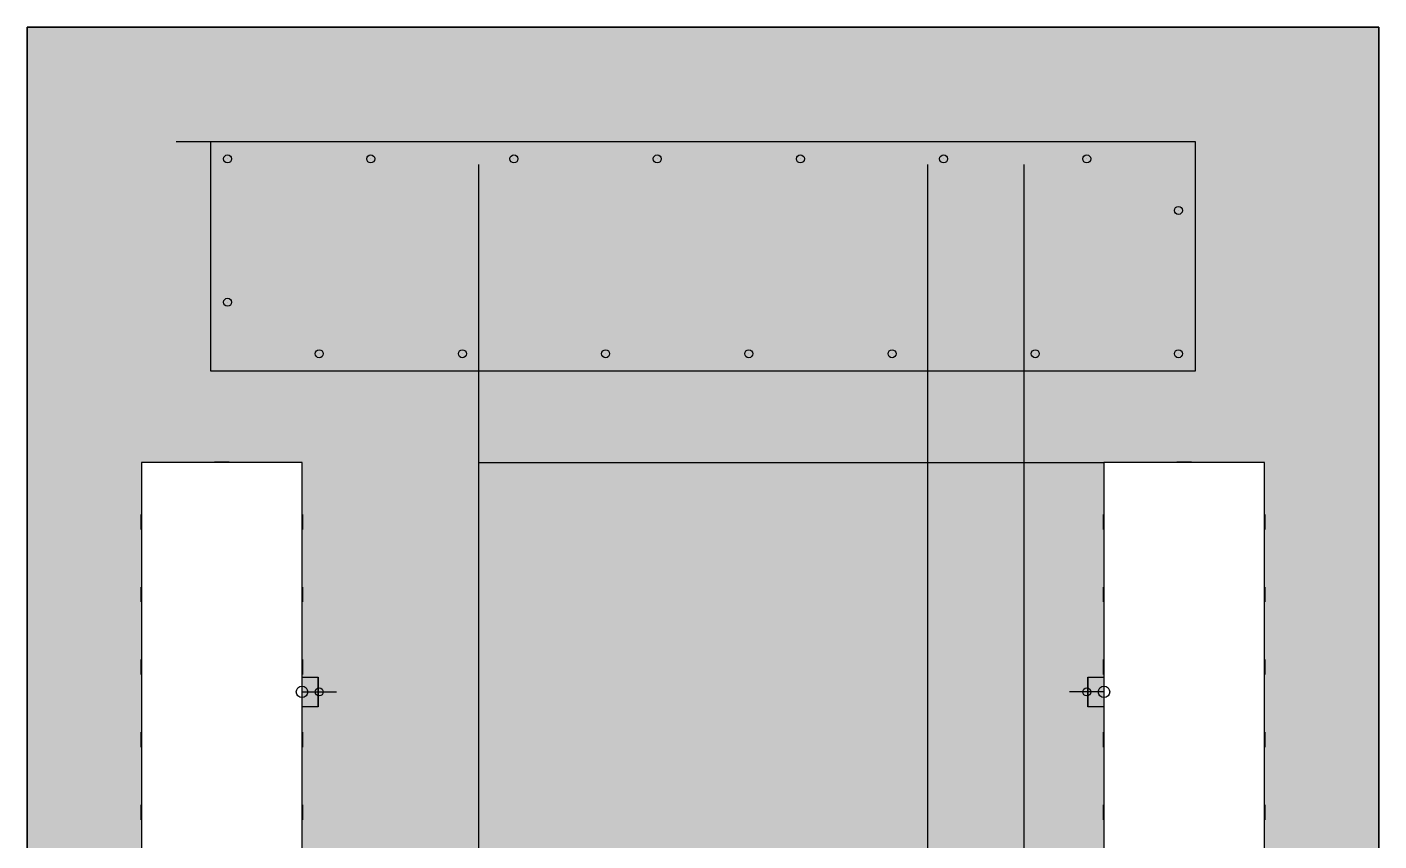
# Model space of a CAD drawing. Header units: metres. Extents: x 10 to 144, y 10 to 152.
# Drawn here: x 10 to 128, y 81 to 152 of the extents above; entities that cross this region are included whole.
import ezdxf

# ---------------------------------------------------------------- set-up
doc = ezdxf.new("R2010")
doc.units = ezdxf.units.M
for name, color, linetype in [('BUILDING_FOOTPRINT', 1, 'Continuous'), ('CANOPIES', 132, 'Continuous'), ('ENTRANCES', 132, 'Continuous'), ('GAS_PIPE', 2, 'Continuous'), ('GRASS', 84, 'Continuous'), ('HEATING_T1', 1, 'Continuous'), ('LAMPS', 2, 'Continuous'), ('PARKING', 253, 'Continuous'), ('PARKING_MARKINGS', 7, 'Continuous'), ('PATHS', 9, 'Continuous'), ('TERRITORY_BOUNDARY', 8, 'Continuous'), ('WATER_SUPPLY_B1', 5, 'Continuous'), ('WINDOWS', 150, 'Continuous')]:
    doc.layers.add(name, color=color, linetype=linetype)

msp = doc.modelspace()

# ---------------------------------------------------------------- hatches: boundary and pattern name
at = {"layer": 'GRASS'}
h = msp.add_hatch(color=84, dxfattribs=at)
h.paths.add_polyline_path([(10, 10), (10, 152), (128, 152), (128, 10), (10, 10)])
h.paths.add_polyline_path([(118, 20), (118, 34), (118, 114), (104, 114), (104, 34), (34, 34), (34, 114), (20, 114), (20, 34), (20, 20), (118, 20)], flags=16)
h.paths.add_polyline_path([(112, 122), (112, 142), (26, 142), (26, 122), (112, 122)], flags=16)
at = {"layer": 'PARKING'}
msp.add_hatch(color=253, dxfattribs=at).paths.add_polyline_path([(112, 122), (112, 142), (26, 142), (26, 122), (112, 122)])

# ---------------------------------------------------------------- linework, layer by layer
at = {"layer": 'BUILDING_FOOTPRINT'}
for points in [[(34, 34), (34, 114), (20, 114), (20, 34), (34, 34)], [(118, 34), (118, 114), (104, 114), (104, 34), (118, 34)]]:
    msp.add_lwpolyline(points, close=True, dxfattribs=at)
at = {"layer": 'CANOPIES'}
for points in [[(34, 92.7, 2.7), (34, 95.3, 2.7), (35.4, 95.3, 2.7), (35.4, 92.7, 2.7)], [(35.4, 95.3, 2.7), (35.4, 92.7, 2.7), (35.4, 92.7, 2.45), (35.4, 95.3, 2.45)], [(104, 95.3, 2.7), (104, 92.7, 2.7), (102.6, 92.7, 2.7), (102.6, 95.3, 2.7)], [(102.6, 92.7, 2.7), (102.6, 95.3, 2.7), (102.6, 95.3, 2.45), (102.6, 92.7, 2.45)]]:
    msp.add_3dface(points, dxfattribs=at)
at = {"layer": 'ENTRANCES'}
for centre in [(34, 94, 0.05), (104, 94, 0.05)]:
    msp.add_circle(centre, 0.5, dxfattribs=at)
at = {"layer": 'GAS_PIPE', "color": 2}
msp.add_line((97, 140, 0.6), (97, 35, 0.6), dxfattribs=at)
msp.add_polyline3d([(97, 114, 0.6), (104, 114, 0.6), (104, 114, 29)], dxfattribs=at)
at = {"layer": 'GRASS'}
msp.add_lwpolyline([(10, 10), (10, 152), (128, 152), (128, 10), (10, 10)], close=True, dxfattribs=at)
at = {"layer": 'HEATING_T1', "color": 1}
msp.add_line((88.6, 140, -1.3), (88.6, 35, -1.3), dxfattribs=at)
msp.add_polyline3d([(88.6, 114, -1.3), (104, 114, -1.3), (104, 114, -0.3)], dxfattribs=at)
at = {"layer": 'LAMPS'}
for p, q in [((27.5, 140.5), (27.5, 140.5, 4)), ((40, 140.5), (40, 140.5, 4)), ((52.5, 140.5), (52.5, 140.5, 4)), ((65, 140.5), (65, 140.5, 4)), ((77.5, 140.5), (77.5, 140.5, 4)), ((90, 140.5), (90, 140.5, 4)), ((102.5, 140.5), (102.5, 140.5, 4)), ((110.5, 136), (110.5, 136, 4)), ((27.5, 128), (27.5, 128, 4)), ((35.5, 123.5), (35.5, 123.5, 4)), ((48, 123.5), (48, 123.5, 4)), ((60.5, 123.5), (60.5, 123.5, 4)), ((73, 123.5), (73, 123.5, 4)), ((85.5, 123.5), (85.5, 123.5, 4)), ((98, 123.5), (98, 123.5, 4)), ((110.5, 123.5), (110.5, 123.5, 4)), ((110.5, 123.5), (110.5, 123.5, 4)), ((35.5, 94), (35.5, 94, 4)), ((102.5, 94), (102.5, 94, 4))]:
    msp.add_line(p, q, dxfattribs=at)
for centre in [(27.5, 140.5, 4), (40, 140.5, 4), (52.5, 140.5, 4), (65, 140.5, 4), (77.5, 140.5, 4), (90, 140.5, 4), (102.5, 140.5, 4), (110.5, 136, 4), (27.5, 128, 4), (35.5, 123.5, 4), (48, 123.5, 4), (60.5, 123.5, 4), (73, 123.5, 4), (85.5, 123.5, 4), (98, 123.5, 4), (110.5, 123.5, 4), (110.5, 123.5, 4), (35.5, 94, 4), (102.5, 94, 4)]:
    msp.add_circle(centre, 0.35, dxfattribs=at)
at = {"layer": 'PARKING'}
msp.add_lwpolyline([(112, 122), (112, 142), (26, 142), (26, 122), (112, 122)], close=True, dxfattribs=at)
at = {"layer": 'PARKING_MARKINGS'}
for p, q in [((28.53, 142), (23.03, 142)), ((31.06, 142), (25.56, 142)), ((33.59, 142), (28.09, 142)), ((36.12, 142), (30.62, 142)), ((38.65, 142), (33.15, 142)), ((41.18, 142), (35.68, 142)), ((43.71, 142), (38.21, 142)), ((46.24, 142), (40.74, 142)), ((48.76, 142), (43.26, 142)), ((51.29, 142), (45.79, 142)), ((53.82, 142), (48.32, 142)), ((56.35, 142), (50.85, 142)), ((58.88, 142), (53.38, 142)), ((61.41, 142), (55.91, 142)), ((63.94, 142), (58.44, 142)), ((66.47, 142), (60.97, 142)), ((69, 142), (63.5, 142)), ((71.53, 142), (66.03, 142)), ((74.06, 142), (68.56, 142)), ((76.59, 142), (71.09, 142)), ((79.12, 142), (73.62, 142)), ((81.65, 142), (76.15, 142)), ((84.18, 142), (78.68, 142)), ((86.71, 142), (81.21, 142)), ((89.24, 142), (83.74, 142)), ((91.76, 142), (86.26, 142)), ((94.29, 142), (88.79, 142)), ((96.82, 142), (91.32, 142)), ((99.35, 142), (93.85, 142)), ((101.88, 142), (96.38, 142)), ((104.41, 142), (98.91, 142)), ((106.94, 142), (101.44, 142)), ((109.47, 142), (103.97, 142))]:
    msp.add_line(p, q, dxfattribs=at)
at = {"layer": 'PATHS'}
for points in [[(34, 94), (37, 94)], [(104, 94), (101, 94)]]:
    msp.add_lwpolyline(points, dxfattribs=at)
at = {"layer": 'TERRITORY_BOUNDARY'}
msp.add_lwpolyline([(128, 10), (128, 152), (10, 152), (10, 10), (128, 10)], close=True, dxfattribs=at)
at = {"layer": 'WATER_SUPPLY_B1', "color": 5}
msp.add_line((49.4, 140, -1.6), (49.4, 35, -1.6), dxfattribs=at)
msp.add_polyline3d([(49.4, 114, -1.6), (104, 114, -1.6), (104, 114, -0.3)], dxfattribs=at)
at = {"layer": 'WINDOWS'}
for points in [[(27.65, 114.05, 1), (26.35, 114.05, 1), (26.35, 114.05, 2.4), (27.65, 114.05, 2.4)], [(27.65, 114.05, 4), (26.35, 114.05, 4), (26.35, 114.05, 5.4), (27.65, 114.05, 5.4)], [(27.65, 114.05, 7), (26.35, 114.05, 7), (26.35, 114.05, 8.4), (27.65, 114.05, 8.4)], [(27.65, 114.05, 10), (26.35, 114.05, 10), (26.35, 114.05, 11.4), (27.65, 114.05, 11.4)], [(27.65, 114.05, 13), (26.35, 114.05, 13), (26.35, 114.05, 14.4), (27.65, 114.05, 14.4)], [(27.65, 114.05, 16), (26.35, 114.05, 16), (26.35, 114.05, 17.4), (27.65, 114.05, 17.4)], [(27.65, 114.05, 19), (26.35, 114.05, 19), (26.35, 114.05, 20.4), (27.65, 114.05, 20.4)], [(27.65, 114.05, 22), (26.35, 114.05, 22), (26.35, 114.05, 23.4), (27.65, 114.05, 23.4)], [(27.65, 114.05, 25), (26.35, 114.05, 25), (26.35, 114.05, 26.4), (27.65, 114.05, 26.4)], [(27.65, 114.05, 28), (26.35, 114.05, 28), (26.35, 114.05, 29.4), (27.65, 114.05, 29.4)], [(27.65, 114.05, 31), (26.35, 114.05, 31), (26.35, 114.05, 32.4), (27.65, 114.05, 32.4)], [(27.65, 114.05, 34), (26.35, 114.05, 34), (26.35, 114.05, 35.4), (27.65, 114.05, 35.4)], [(111.65, 114.05, 1), (110.35, 114.05, 1), (110.35, 114.05, 2.4), (111.65, 114.05, 2.4)], [(111.65, 114.05, 4), (110.35, 114.05, 4), (110.35, 114.05, 5.4), (111.65, 114.05, 5.4)], [(111.65, 114.05, 7), (110.35, 114.05, 7), (110.35, 114.05, 8.4), (111.65, 114.05, 8.4)], [(111.65, 114.05, 10), (110.35, 114.05, 10), (110.35, 114.05, 11.4), (111.65, 114.05, 11.4)], [(111.65, 114.05, 13), (110.35, 114.05, 13), (110.35, 114.05, 14.4), (111.65, 114.05, 14.4)], [(111.65, 114.05, 16), (110.35, 114.05, 16), (110.35, 114.05, 17.4), (111.65, 114.05, 17.4)], [(111.65, 114.05, 19), (110.35, 114.05, 19), (110.35, 114.05, 20.4), (111.65, 114.05, 20.4)], [(111.65, 114.05, 22), (110.35, 114.05, 22), (110.35, 114.05, 23.4), (111.65, 114.05, 23.4)], [(111.65, 114.05, 25), (110.35, 114.05, 25), (110.35, 114.05, 26.4), (111.65, 114.05, 26.4)], [(111.65, 114.05, 28), (110.35, 114.05, 28), (110.35, 114.05, 29.4), (111.65, 114.05, 29.4)], [(19.95, 109.48, 1), (19.95, 108.18, 1), (19.95, 108.18, 2.4), (19.95, 109.48, 2.4)], [(19.95, 109.48, 4), (19.95, 108.18, 4), (19.95, 108.18, 5.4), (19.95, 109.48, 5.4)], [(19.95, 109.48, 7), (19.95, 108.18, 7), (19.95, 108.18, 8.4), (19.95, 109.48, 8.4)], [(19.95, 109.48, 10), (19.95, 108.18, 10), (19.95, 108.18, 11.4), (19.95, 109.48, 11.4)], [(19.95, 109.48, 13), (19.95, 108.18, 13), (19.95, 108.18, 14.4), (19.95, 109.48, 14.4)], [(19.95, 109.48, 16), (19.95, 108.18, 16), (19.95, 108.18, 17.4), (19.95, 109.48, 17.4)], [(19.95, 109.48, 19), (19.95, 108.18, 19), (19.95, 108.18, 20.4), (19.95, 109.48, 20.4)], [(19.95, 109.48, 22), (19.95, 108.18, 22), (19.95, 108.18, 23.4), (19.95, 109.48, 23.4)], [(19.95, 109.48, 25), (19.95, 108.18, 25), (19.95, 108.18, 26.4), (19.95, 109.48, 26.4)], [(19.95, 109.48, 28), (19.95, 108.18, 28), (19.95, 108.18, 29.4), (19.95, 109.48, 29.4)], [(19.95, 109.48, 31), (19.95, 108.18, 31), (19.95, 108.18, 32.4), (19.95, 109.48, 32.4)], [(19.95, 109.48, 34), (19.95, 108.18, 34), (19.95, 108.18, 35.4), (19.95, 109.48, 35.4)], [(34.05, 108.18, 1), (34.05, 109.48, 1), (34.05, 109.48, 2.4), (34.05, 108.18, 2.4)], [(34.05, 108.18, 4), (34.05, 109.48, 4), (34.05, 109.48, 5.4), (34.05, 108.18, 5.4)], [(34.05, 108.18, 7), (34.05, 109.48, 7), (34.05, 109.48, 8.4), (34.05, 108.18, 8.4)], [(34.05, 108.18, 10), (34.05, 109.48, 10), (34.05, 109.48, 11.4), (34.05, 108.18, 11.4)], [(34.05, 108.18, 13), (34.05, 109.48, 13), (34.05, 109.48, 14.4), (34.05, 108.18, 14.4)], [(34.05, 108.18, 16), (34.05, 109.48, 16), (34.05, 109.48, 17.4), (34.05, 108.18, 17.4)], [(34.05, 108.18, 19), (34.05, 109.48, 19), (34.05, 109.48, 20.4), (34.05, 108.18, 20.4)], [(34.05, 108.18, 22), (34.05, 109.48, 22), (34.05, 109.48, 23.4), (34.05, 108.18, 23.4)], [(34.05, 108.18, 25), (34.05, 109.48, 25), (34.05, 109.48, 26.4), (34.05, 108.18, 26.4)], [(34.05, 108.18, 28), (34.05, 109.48, 28), (34.05, 109.48, 29.4), (34.05, 108.18, 29.4)], [(34.05, 108.18, 31), (34.05, 109.48, 31), (34.05, 109.48, 32.4), (34.05, 108.18, 32.4)], [(34.05, 108.18, 34), (34.05, 109.48, 34), (34.05, 109.48, 35.4), (34.05, 108.18, 35.4)], [(103.95, 109.48, 1), (103.95, 108.18, 1), (103.95, 108.18, 2.4), (103.95, 109.48, 2.4)], [(103.95, 109.48, 4), (103.95, 108.18, 4), (103.95, 108.18, 5.4), (103.95, 109.48, 5.4)], [(103.95, 109.48, 7), (103.95, 108.18, 7), (103.95, 108.18, 8.4), (103.95, 109.48, 8.4)], [(103.95, 109.48, 10), (103.95, 108.18, 10), (103.95, 108.18, 11.4), (103.95, 109.48, 11.4)], [(103.95, 109.48, 13), (103.95, 108.18, 13), (103.95, 108.18, 14.4), (103.95, 109.48, 14.4)], [(103.95, 109.48, 16), (103.95, 108.18, 16), (103.95, 108.18, 17.4), (103.95, 109.48, 17.4)], [(103.95, 109.48, 19), (103.95, 108.18, 19), (103.95, 108.18, 20.4), (103.95, 109.48, 20.4)], [(103.95, 109.48, 22), (103.95, 108.18, 22), (103.95, 108.18, 23.4), (103.95, 109.48, 23.4)], [(103.95, 109.48, 25), (103.95, 108.18, 25), (103.95, 108.18, 26.4), (103.95, 109.48, 26.4)], [(103.95, 109.48, 28), (103.95, 108.18, 28), (103.95, 108.18, 29.4), (103.95, 109.48, 29.4)], [(118.05, 108.18, 1), (118.05, 109.48, 1), (118.05, 109.48, 2.4), (118.05, 108.18, 2.4)], [(118.05, 108.18, 4), (118.05, 109.48, 4), (118.05, 109.48, 5.4), (118.05, 108.18, 5.4)], [(118.05, 108.18, 7), (118.05, 109.48, 7), (118.05, 109.48, 8.4), (118.05, 108.18, 8.4)], [(118.05, 108.18, 10), (118.05, 109.48, 10), (118.05, 109.48, 11.4), (118.05, 108.18, 11.4)], [(118.05, 108.18, 13), (118.05, 109.48, 13), (118.05, 109.48, 14.4), (118.05, 108.18, 14.4)], [(118.05, 108.18, 16), (118.05, 109.48, 16), (118.05, 109.48, 17.4), (118.05, 108.18, 17.4)], [(118.05, 108.18, 19), (118.05, 109.48, 19), (118.05, 109.48, 20.4), (118.05, 108.18, 20.4)], [(118.05, 108.18, 22), (118.05, 109.48, 22), (118.05, 109.48, 23.4), (118.05, 108.18, 23.4)], [(118.05, 108.18, 25), (118.05, 109.48, 25), (118.05, 109.48, 26.4), (118.05, 108.18, 26.4)], [(118.05, 108.18, 28), (118.05, 109.48, 28), (118.05, 109.48, 29.4), (118.05, 108.18, 29.4)], [(19.95, 103.15, 1), (19.95, 101.85, 1), (19.95, 101.85, 2.4), (19.95, 103.15, 2.4)], [(19.95, 103.15, 4), (19.95, 101.85, 4), (19.95, 101.85, 5.4), (19.95, 103.15, 5.4)], [(19.95, 103.15, 7), (19.95, 101.85, 7), (19.95, 101.85, 8.4), (19.95, 103.15, 8.4)], [(19.95, 103.15, 10), (19.95, 101.85, 10), (19.95, 101.85, 11.4), (19.95, 103.15, 11.4)], [(19.95, 103.15, 13), (19.95, 101.85, 13), (19.95, 101.85, 14.4), (19.95, 103.15, 14.4)], [(19.95, 103.15, 16), (19.95, 101.85, 16), (19.95, 101.85, 17.4), (19.95, 103.15, 17.4)], [(19.95, 103.15, 19), (19.95, 101.85, 19), (19.95, 101.85, 20.4), (19.95, 103.15, 20.4)], [(19.95, 103.15, 22), (19.95, 101.85, 22), (19.95, 101.85, 23.4), (19.95, 103.15, 23.4)], [(19.95, 103.15, 25), (19.95, 101.85, 25), (19.95, 101.85, 26.4), (19.95, 103.15, 26.4)], [(19.95, 103.15, 28), (19.95, 101.85, 28), (19.95, 101.85, 29.4), (19.95, 103.15, 29.4)], [(19.95, 103.15, 31), (19.95, 101.85, 31), (19.95, 101.85, 32.4), (19.95, 103.15, 32.4)], [(19.95, 103.15, 34), (19.95, 101.85, 34), (19.95, 101.85, 35.4), (19.95, 103.15, 35.4)], [(34.05, 101.85, 1), (34.05, 103.15, 1), (34.05, 103.15, 2.4), (34.05, 101.85, 2.4)], [(34.05, 101.85, 4), (34.05, 103.15, 4), (34.05, 103.15, 5.4), (34.05, 101.85, 5.4)], [(34.05, 101.85, 7), (34.05, 103.15, 7), (34.05, 103.15, 8.4), (34.05, 101.85, 8.4)], [(34.05, 101.85, 10), (34.05, 103.15, 10), (34.05, 103.15, 11.4), (34.05, 101.85, 11.4)], [(34.05, 101.85, 13), (34.05, 103.15, 13), (34.05, 103.15, 14.4), (34.05, 101.85, 14.4)], [(34.05, 101.85, 16), (34.05, 103.15, 16), (34.05, 103.15, 17.4), (34.05, 101.85, 17.4)], [(34.05, 101.85, 19), (34.05, 103.15, 19), (34.05, 103.15, 20.4), (34.05, 101.85, 20.4)], [(34.05, 101.85, 22), (34.05, 103.15, 22), (34.05, 103.15, 23.4), (34.05, 101.85, 23.4)], [(34.05, 101.85, 25), (34.05, 103.15, 25), (34.05, 103.15, 26.4), (34.05, 101.85, 26.4)], [(34.05, 101.85, 28), (34.05, 103.15, 28), (34.05, 103.15, 29.4), (34.05, 101.85, 29.4)], [(34.05, 101.85, 31), (34.05, 103.15, 31), (34.05, 103.15, 32.4), (34.05, 101.85, 32.4)], [(34.05, 101.85, 34), (34.05, 103.15, 34), (34.05, 103.15, 35.4), (34.05, 101.85, 35.4)], [(103.95, 103.15, 1), (103.95, 101.85, 1), (103.95, 101.85, 2.4), (103.95, 103.15, 2.4)], [(103.95, 103.15, 4), (103.95, 101.85, 4), (103.95, 101.85, 5.4), (103.95, 103.15, 5.4)], [(103.95, 103.15, 7), (103.95, 101.85, 7), (103.95, 101.85, 8.4), (103.95, 103.15, 8.4)], [(103.95, 103.15, 10), (103.95, 101.85, 10), (103.95, 101.85, 11.4), (103.95, 103.15, 11.4)], [(103.95, 103.15, 13), (103.95, 101.85, 13), (103.95, 101.85, 14.4), (103.95, 103.15, 14.4)], [(103.95, 103.15, 16), (103.95, 101.85, 16), (103.95, 101.85, 17.4), (103.95, 103.15, 17.4)], [(103.95, 103.15, 19), (103.95, 101.85, 19), (103.95, 101.85, 20.4), (103.95, 103.15, 20.4)], [(103.95, 103.15, 22), (103.95, 101.85, 22), (103.95, 101.85, 23.4), (103.95, 103.15, 23.4)], [(103.95, 103.15, 25), (103.95, 101.85, 25), (103.95, 101.85, 26.4), (103.95, 103.15, 26.4)], [(103.95, 103.15, 28), (103.95, 101.85, 28), (103.95, 101.85, 29.4), (103.95, 103.15, 29.4)], [(118.05, 101.85, 1), (118.05, 103.15, 1), (118.05, 103.15, 2.4), (118.05, 101.85, 2.4)], [(118.05, 101.85, 4), (118.05, 103.15, 4), (118.05, 103.15, 5.4), (118.05, 101.85, 5.4)], [(118.05, 101.85, 7), (118.05, 103.15, 7), (118.05, 103.15, 8.4), (118.05, 101.85, 8.4)], [(118.05, 101.85, 10), (118.05, 103.15, 10), (118.05, 103.15, 11.4), (118.05, 101.85, 11.4)], [(118.05, 101.85, 13), (118.05, 103.15, 13), (118.05, 103.15, 14.4), (118.05, 101.85, 14.4)], [(118.05, 101.85, 16), (118.05, 103.15, 16), (118.05, 103.15, 17.4), (118.05, 101.85, 17.4)], [(118.05, 101.85, 19), (118.05, 103.15, 19), (118.05, 103.15, 20.4), (118.05, 101.85, 20.4)], [(118.05, 101.85, 22), (118.05, 103.15, 22), (118.05, 103.15, 23.4), (118.05, 101.85, 23.4)], [(118.05, 101.85, 25), (118.05, 103.15, 25), (118.05, 103.15, 26.4), (118.05, 101.85, 26.4)], [(118.05, 101.85, 28), (118.05, 103.15, 28), (118.05, 103.15, 29.4), (118.05, 101.85, 29.4)], [(19.95, 96.82, 1), (19.95, 95.52, 1), (19.95, 95.52, 2.4), (19.95, 96.82, 2.4)], [(19.95, 96.82, 4), (19.95, 95.52, 4), (19.95, 95.52, 5.4), (19.95, 96.82, 5.4)], [(19.95, 96.82, 7), (19.95, 95.52, 7), (19.95, 95.52, 8.4), (19.95, 96.82, 8.4)], [(19.95, 96.82, 10), (19.95, 95.52, 10), (19.95, 95.52, 11.4), (19.95, 96.82, 11.4)], [(19.95, 96.82, 13), (19.95, 95.52, 13), (19.95, 95.52, 14.4), (19.95, 96.82, 14.4)], [(19.95, 96.82, 16), (19.95, 95.52, 16), (19.95, 95.52, 17.4), (19.95, 96.82, 17.4)], [(19.95, 96.82, 19), (19.95, 95.52, 19), (19.95, 95.52, 20.4), (19.95, 96.82, 20.4)], [(19.95, 96.82, 22), (19.95, 95.52, 22), (19.95, 95.52, 23.4), (19.95, 96.82, 23.4)], [(19.95, 96.82, 25), (19.95, 95.52, 25), (19.95, 95.52, 26.4), (19.95, 96.82, 26.4)], [(19.95, 96.82, 28), (19.95, 95.52, 28), (19.95, 95.52, 29.4), (19.95, 96.82, 29.4)], [(19.95, 96.82, 31), (19.95, 95.52, 31), (19.95, 95.52, 32.4), (19.95, 96.82, 32.4)], [(19.95, 96.82, 34), (19.95, 95.52, 34), (19.95, 95.52, 35.4), (19.95, 96.82, 35.4)], [(34.05, 95.52, 4), (34.05, 96.82, 4), (34.05, 96.82, 5.4), (34.05, 95.52, 5.4)], [(34.05, 95.52, 7), (34.05, 96.82, 7), (34.05, 96.82, 8.4), (34.05, 95.52, 8.4)], [(34.05, 95.52, 10), (34.05, 96.82, 10), (34.05, 96.82, 11.4), (34.05, 95.52, 11.4)], [(34.05, 95.52, 13), (34.05, 96.82, 13), (34.05, 96.82, 14.4), (34.05, 95.52, 14.4)], [(34.05, 95.52, 16), (34.05, 96.82, 16), (34.05, 96.82, 17.4), (34.05, 95.52, 17.4)], [(34.05, 95.52, 19), (34.05, 96.82, 19), (34.05, 96.82, 20.4), (34.05, 95.52, 20.4)], [(34.05, 95.52, 22), (34.05, 96.82, 22), (34.05, 96.82, 23.4), (34.05, 95.52, 23.4)], [(34.05, 95.52, 25), (34.05, 96.82, 25), (34.05, 96.82, 26.4), (34.05, 95.52, 26.4)], [(34.05, 95.52, 28), (34.05, 96.82, 28), (34.05, 96.82, 29.4), (34.05, 95.52, 29.4)], [(34.05, 95.52, 31), (34.05, 96.82, 31), (34.05, 96.82, 32.4), (34.05, 95.52, 32.4)], [(34.05, 95.52, 34), (34.05, 96.82, 34), (34.05, 96.82, 35.4), (34.05, 95.52, 35.4)], [(103.95, 96.82, 4), (103.95, 95.52, 4), (103.95, 95.52, 5.4), (103.95, 96.82, 5.4)], [(103.95, 96.82, 7), (103.95, 95.52, 7), (103.95, 95.52, 8.4), (103.95, 96.82, 8.4)], [(103.95, 96.82, 10), (103.95, 95.52, 10), (103.95, 95.52, 11.4), (103.95, 96.82, 11.4)], [(103.95, 96.82, 13), (103.95, 95.52, 13), (103.95, 95.52, 14.4), (103.95, 96.82, 14.4)], [(103.95, 96.82, 16), (103.95, 95.52, 16), (103.95, 95.52, 17.4), (103.95, 96.82, 17.4)], [(103.95, 96.82, 19), (103.95, 95.52, 19), (103.95, 95.52, 20.4), (103.95, 96.82, 20.4)], [(103.95, 96.82, 22), (103.95, 95.52, 22), (103.95, 95.52, 23.4), (103.95, 96.82, 23.4)], [(103.95, 96.82, 25), (103.95, 95.52, 25), (103.95, 95.52, 26.4), (103.95, 96.82, 26.4)], [(103.95, 96.82, 28), (103.95, 95.52, 28), (103.95, 95.52, 29.4), (103.95, 96.82, 29.4)], [(118.05, 95.52, 1), (118.05, 96.82, 1), (118.05, 96.82, 2.4), (118.05, 95.52, 2.4)], [(118.05, 95.52, 4), (118.05, 96.82, 4), (118.05, 96.82, 5.4), (118.05, 95.52, 5.4)], [(118.05, 95.52, 7), (118.05, 96.82, 7), (118.05, 96.82, 8.4), (118.05, 95.52, 8.4)], [(118.05, 95.52, 10), (118.05, 96.82, 10), (118.05, 96.82, 11.4), (118.05, 95.52, 11.4)], [(118.05, 95.52, 13), (118.05, 96.82, 13), (118.05, 96.82, 14.4), (118.05, 95.52, 14.4)], [(118.05, 95.52, 16), (118.05, 96.82, 16), (118.05, 96.82, 17.4), (118.05, 95.52, 17.4)], [(118.05, 95.52, 19), (118.05, 96.82, 19), (118.05, 96.82, 20.4), (118.05, 95.52, 20.4)], [(118.05, 95.52, 22), (118.05, 96.82, 22), (118.05, 96.82, 23.4), (118.05, 95.52, 23.4)], [(118.05, 95.52, 25), (118.05, 96.82, 25), (118.05, 96.82, 26.4), (118.05, 95.52, 26.4)], [(118.05, 95.52, 28), (118.05, 96.82, 28), (118.05, 96.82, 29.4), (118.05, 95.52, 29.4)], [(19.95, 90.48, 1), (19.95, 89.18, 1), (19.95, 89.18, 2.4), (19.95, 90.48, 2.4)], [(19.95, 90.48, 4), (19.95, 89.18, 4), (19.95, 89.18, 5.4), (19.95, 90.48, 5.4)], [(19.95, 90.48, 7), (19.95, 89.18, 7), (19.95, 89.18, 8.4), (19.95, 90.48, 8.4)], [(19.95, 90.48, 10), (19.95, 89.18, 10), (19.95, 89.18, 11.4), (19.95, 90.48, 11.4)], [(19.95, 90.48, 13), (19.95, 89.18, 13), (19.95, 89.18, 14.4), (19.95, 90.48, 14.4)], [(19.95, 90.48, 16), (19.95, 89.18, 16), (19.95, 89.18, 17.4), (19.95, 90.48, 17.4)], [(19.95, 90.48, 19), (19.95, 89.18, 19), (19.95, 89.18, 20.4), (19.95, 90.48, 20.4)], [(19.95, 90.48, 22), (19.95, 89.18, 22), (19.95, 89.18, 23.4), (19.95, 90.48, 23.4)], [(19.95, 90.48, 25), (19.95, 89.18, 25), (19.95, 89.18, 26.4), (19.95, 90.48, 26.4)], [(19.95, 90.48, 28), (19.95, 89.18, 28), (19.95, 89.18, 29.4), (19.95, 90.48, 29.4)], [(19.95, 90.48, 31), (19.95, 89.18, 31), (19.95, 89.18, 32.4), (19.95, 90.48, 32.4)], [(19.95, 90.48, 34), (19.95, 89.18, 34), (19.95, 89.18, 35.4), (19.95, 90.48, 35.4)], [(34.05, 89.18, 1), (34.05, 90.48, 1), (34.05, 90.48, 2.4), (34.05, 89.18, 2.4)], [(34.05, 89.18, 4), (34.05, 90.48, 4), (34.05, 90.48, 5.4), (34.05, 89.18, 5.4)], [(34.05, 89.18, 7), (34.05, 90.48, 7), (34.05, 90.48, 8.4), (34.05, 89.18, 8.4)], [(34.05, 89.18, 10), (34.05, 90.48, 10), (34.05, 90.48, 11.4), (34.05, 89.18, 11.4)], [(34.05, 89.18, 13), (34.05, 90.48, 13), (34.05, 90.48, 14.4), (34.05, 89.18, 14.4)], [(34.05, 89.18, 16), (34.05, 90.48, 16), (34.05, 90.48, 17.4), (34.05, 89.18, 17.4)], [(34.05, 89.18, 19), (34.05, 90.48, 19), (34.05, 90.48, 20.4), (34.05, 89.18, 20.4)], [(34.05, 89.18, 22), (34.05, 90.48, 22), (34.05, 90.48, 23.4), (34.05, 89.18, 23.4)], [(34.05, 89.18, 25), (34.05, 90.48, 25), (34.05, 90.48, 26.4), (34.05, 89.18, 26.4)], [(34.05, 89.18, 28), (34.05, 90.48, 28), (34.05, 90.48, 29.4), (34.05, 89.18, 29.4)], [(34.05, 89.18, 31), (34.05, 90.48, 31), (34.05, 90.48, 32.4), (34.05, 89.18, 32.4)], [(34.05, 89.18, 34), (34.05, 90.48, 34), (34.05, 90.48, 35.4), (34.05, 89.18, 35.4)], [(103.95, 90.48, 1), (103.95, 89.18, 1), (103.95, 89.18, 2.4), (103.95, 90.48, 2.4)], [(103.95, 90.48, 4), (103.95, 89.18, 4), (103.95, 89.18, 5.4), (103.95, 90.48, 5.4)], [(103.95, 90.48, 7), (103.95, 89.18, 7), (103.95, 89.18, 8.4), (103.95, 90.48, 8.4)], [(103.95, 90.48, 10), (103.95, 89.18, 10), (103.95, 89.18, 11.4), (103.95, 90.48, 11.4)], [(103.95, 90.48, 13), (103.95, 89.18, 13), (103.95, 89.18, 14.4), (103.95, 90.48, 14.4)], [(103.95, 90.48, 16), (103.95, 89.18, 16), (103.95, 89.18, 17.4), (103.95, 90.48, 17.4)], [(103.95, 90.48, 19), (103.95, 89.18, 19), (103.95, 89.18, 20.4), (103.95, 90.48, 20.4)], [(103.95, 90.48, 22), (103.95, 89.18, 22), (103.95, 89.18, 23.4), (103.95, 90.48, 23.4)], [(103.95, 90.48, 25), (103.95, 89.18, 25), (103.95, 89.18, 26.4), (103.95, 90.48, 26.4)], [(103.95, 90.48, 28), (103.95, 89.18, 28), (103.95, 89.18, 29.4), (103.95, 90.48, 29.4)], [(118.05, 89.18, 1), (118.05, 90.48, 1), (118.05, 90.48, 2.4), (118.05, 89.18, 2.4)], [(118.05, 89.18, 4), (118.05, 90.48, 4), (118.05, 90.48, 5.4), (118.05, 89.18, 5.4)], [(118.05, 89.18, 7), (118.05, 90.48, 7), (118.05, 90.48, 8.4), (118.05, 89.18, 8.4)], [(118.05, 89.18, 10), (118.05, 90.48, 10), (118.05, 90.48, 11.4), (118.05, 89.18, 11.4)], [(118.05, 89.18, 13), (118.05, 90.48, 13), (118.05, 90.48, 14.4), (118.05, 89.18, 14.4)], [(118.05, 89.18, 16), (118.05, 90.48, 16), (118.05, 90.48, 17.4), (118.05, 89.18, 17.4)], [(118.05, 89.18, 19), (118.05, 90.48, 19), (118.05, 90.48, 20.4), (118.05, 89.18, 20.4)], [(118.05, 89.18, 22), (118.05, 90.48, 22), (118.05, 90.48, 23.4), (118.05, 89.18, 23.4)], [(118.05, 89.18, 25), (118.05, 90.48, 25), (118.05, 90.48, 26.4), (118.05, 89.18, 26.4)], [(118.05, 89.18, 28), (118.05, 90.48, 28), (118.05, 90.48, 29.4), (118.05, 89.18, 29.4)], [(19.95, 84.15, 1), (19.95, 82.85, 1), (19.95, 82.85, 2.4), (19.95, 84.15, 2.4)], [(19.95, 84.15, 4), (19.95, 82.85, 4), (19.95, 82.85, 5.4), (19.95, 84.15, 5.4)], [(19.95, 84.15, 7), (19.95, 82.85, 7), (19.95, 82.85, 8.4), (19.95, 84.15, 8.4)], [(19.95, 84.15, 10), (19.95, 82.85, 10), (19.95, 82.85, 11.4), (19.95, 84.15, 11.4)], [(19.95, 84.15, 13), (19.95, 82.85, 13), (19.95, 82.85, 14.4), (19.95, 84.15, 14.4)], [(19.95, 84.15, 16), (19.95, 82.85, 16), (19.95, 82.85, 17.4), (19.95, 84.15, 17.4)], [(19.95, 84.15, 19), (19.95, 82.85, 19), (19.95, 82.85, 20.4), (19.95, 84.15, 20.4)], [(19.95, 84.15, 22), (19.95, 82.85, 22), (19.95, 82.85, 23.4), (19.95, 84.15, 23.4)], [(19.95, 84.15, 25), (19.95, 82.85, 25), (19.95, 82.85, 26.4), (19.95, 84.15, 26.4)], [(19.95, 84.15, 28), (19.95, 82.85, 28), (19.95, 82.85, 29.4), (19.95, 84.15, 29.4)], [(19.95, 84.15, 31), (19.95, 82.85, 31), (19.95, 82.85, 32.4), (19.95, 84.15, 32.4)], [(19.95, 84.15, 34), (19.95, 82.85, 34), (19.95, 82.85, 35.4), (19.95, 84.15, 35.4)], [(34.05, 82.85, 1), (34.05, 84.15, 1), (34.05, 84.15, 2.4), (34.05, 82.85, 2.4)], [(34.05, 82.85, 4), (34.05, 84.15, 4), (34.05, 84.15, 5.4), (34.05, 82.85, 5.4)], [(34.05, 82.85, 7), (34.05, 84.15, 7), (34.05, 84.15, 8.4), (34.05, 82.85, 8.4)], [(34.05, 82.85, 10), (34.05, 84.15, 10), (34.05, 84.15, 11.4), (34.05, 82.85, 11.4)], [(34.05, 82.85, 13), (34.05, 84.15, 13), (34.05, 84.15, 14.4), (34.05, 82.85, 14.4)], [(34.05, 82.85, 16), (34.05, 84.15, 16), (34.05, 84.15, 17.4), (34.05, 82.85, 17.4)], [(34.05, 82.85, 19), (34.05, 84.15, 19), (34.05, 84.15, 20.4), (34.05, 82.85, 20.4)], [(34.05, 82.85, 22), (34.05, 84.15, 22), (34.05, 84.15, 23.4), (34.05, 82.85, 23.4)], [(34.05, 82.85, 25), (34.05, 84.15, 25), (34.05, 84.15, 26.4), (34.05, 82.85, 26.4)], [(34.05, 82.85, 28), (34.05, 84.15, 28), (34.05, 84.15, 29.4), (34.05, 82.85, 29.4)], [(34.05, 82.85, 31), (34.05, 84.15, 31), (34.05, 84.15, 32.4), (34.05, 82.85, 32.4)], [(34.05, 82.85, 34), (34.05, 84.15, 34), (34.05, 84.15, 35.4), (34.05, 82.85, 35.4)], [(103.95, 84.15, 1), (103.95, 82.85, 1), (103.95, 82.85, 2.4), (103.95, 84.15, 2.4)], [(103.95, 84.15, 4), (103.95, 82.85, 4), (103.95, 82.85, 5.4), (103.95, 84.15, 5.4)], [(103.95, 84.15, 7), (103.95, 82.85, 7), (103.95, 82.85, 8.4), (103.95, 84.15, 8.4)], [(103.95, 84.15, 10), (103.95, 82.85, 10), (103.95, 82.85, 11.4), (103.95, 84.15, 11.4)], [(103.95, 84.15, 13), (103.95, 82.85, 13), (103.95, 82.85, 14.4), (103.95, 84.15, 14.4)], [(103.95, 84.15, 16), (103.95, 82.85, 16), (103.95, 82.85, 17.4), (103.95, 84.15, 17.4)], [(103.95, 84.15, 19), (103.95, 82.85, 19), (103.95, 82.85, 20.4), (103.95, 84.15, 20.4)], [(103.95, 84.15, 22), (103.95, 82.85, 22), (103.95, 82.85, 23.4), (103.95, 84.15, 23.4)], [(103.95, 84.15, 25), (103.95, 82.85, 25), (103.95, 82.85, 26.4), (103.95, 84.15, 26.4)], [(103.95, 84.15, 28), (103.95, 82.85, 28), (103.95, 82.85, 29.4), (103.95, 84.15, 29.4)], [(118.05, 82.85, 1), (118.05, 84.15, 1), (118.05, 84.15, 2.4), (118.05, 82.85, 2.4)], [(118.05, 82.85, 4), (118.05, 84.15, 4), (118.05, 84.15, 5.4), (118.05, 82.85, 5.4)], [(118.05, 82.85, 7), (118.05, 84.15, 7), (118.05, 84.15, 8.4), (118.05, 82.85, 8.4)], [(118.05, 82.85, 10), (118.05, 84.15, 10), (118.05, 84.15, 11.4), (118.05, 82.85, 11.4)], [(118.05, 82.85, 13), (118.05, 84.15, 13), (118.05, 84.15, 14.4), (118.05, 82.85, 14.4)], [(118.05, 82.85, 16), (118.05, 84.15, 16), (118.05, 84.15, 17.4), (118.05, 82.85, 17.4)], [(118.05, 82.85, 19), (118.05, 84.15, 19), (118.05, 84.15, 20.4), (118.05, 82.85, 20.4)], [(118.05, 82.85, 22), (118.05, 84.15, 22), (118.05, 84.15, 23.4), (118.05, 82.85, 23.4)], [(118.05, 82.85, 25), (118.05, 84.15, 25), (118.05, 84.15, 26.4), (118.05, 82.85, 26.4)], [(118.05, 82.85, 28), (118.05, 84.15, 28), (118.05, 84.15, 29.4), (118.05, 82.85, 29.4)]]:
    msp.add_3dface(points, dxfattribs=at)

doc.saveas('drawing.dxf')
